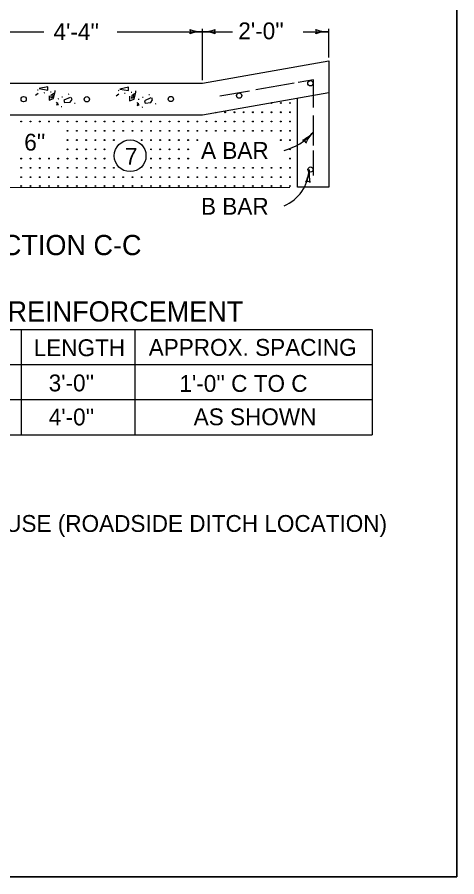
# Model space of a CAD drawing. Extents: x 1007 to 1035.5, y 1000.5 to 1021.5.
# Drawn here: x 1030.28 to 1035.5, y 1000.5 to 1010.7 of the extents above; entities that cross this region are included whole.
import ezdxf

# ---------------------------------------------------------------- set-up
doc = ezdxf.new("R2010")
doc.units = 0
for name, color, linetype in [('Level 1', 7, 'Continuous'), ('Level 10', 7, 'Continuous'), ('Level 11', 7, 'Continuous'), ('Level 2', 7, 'Continuous'), ('Level 4', 7, 'Continuous')]:
    doc.layers.add(name, color=color, linetype=linetype)

msp = doc.modelspace()

# ---------------------------------------------------------------- linework, layer by layer
at = {"layer": 'Level 1'}
for p, q in [((1032.483, 1009.954), (1032.483, 1010.565)), ((1033.983, 1010.225), (1033.983, 1010.567)), ((1029.235, 1010.531), (1030.6, 1010.531)), ((1031.468, 1010.531), (1032.482, 1010.531)), ((1032.482, 1010.531), (1032.837, 1010.531)), ((1033.676, 1010.531), (1033.976, 1010.531)), ((1032.483, 1009.921), (1033.983, 1010.186)), ((1033.983, 1010.186), (1033.983, 1008.686)), ((1029.233, 1009.921), (1032.483, 1009.921)), ((1032.483, 1009.546), (1033.982, 1009.811)), ((1033.608, 1008.686), (1033.608, 1009.745)), ((1029.989, 1009.546), (1032.483, 1009.546)), ((1028.266, 1008.682), (1033.517, 1008.686)), ((1033.983, 1008.686), (1033.608, 1008.686)), ((1026.614, 1006.998), (1034.496, 1006.998)), ((1030.328, 1006.998), (1030.328, 1005.748)), ((1031.677, 1006.998), (1031.677, 1005.748)), ((1034.496, 1006.998), (1034.496, 1005.748)), ((1026.614, 1006.581), (1034.488, 1006.581)), ((1026.614, 1006.164), (1034.488, 1006.164)), ((1026.614, 1005.748), (1034.496, 1005.748))]:
    msp.add_line(p, q, dxfattribs=at)
for points in [[(1030.531, 1009.838), (1030.522, 1009.836)], [(1030.647, 1009.877), (1030.544, 1009.855), (1030.646, 1009.837), (1030.647, 1009.878)], [(1030.66, 1009.77), (1030.66, 1009.717), (1030.713, 1009.737), (1030.733, 1009.82), (1030.731, 1009.834)], [(1031.488, 1009.833), (1031.479, 1009.831)], [(1031.605, 1009.872), (1031.501, 1009.85), (1031.603, 1009.832), (1031.605, 1009.873)], [(1031.617, 1009.765), (1031.617, 1009.712), (1031.671, 1009.732), (1031.691, 1009.815), (1031.689, 1009.829)], [(1030.5, 1009.776), (1030.533, 1009.8)], [(1030.606, 1009.804), (1030.598, 1009.802)], [(1030.685, 1009.814), (1030.676, 1009.813)], [(1030.717, 1009.798), (1030.683, 1009.773), (1030.68, 1009.746), (1030.707, 1009.755), (1030.71, 1009.775), (1030.692, 1009.791)], [(1030.771, 1009.733), (1030.763, 1009.732)], [(1030.821, 1009.756), (1030.813, 1009.755)], [(1030.911, 1009.752), (1030.835, 1009.717), (1030.843, 1009.689), (1030.91, 1009.695), (1030.933, 1009.726), (1030.923, 1009.75)], [(1030.897, 1009.788), (1030.889, 1009.787)], [(1031.457, 1009.771), (1031.49, 1009.795)], [(1031.564, 1009.799), (1031.555, 1009.797)], [(1031.642, 1009.809), (1031.634, 1009.808)], [(1031.675, 1009.793), (1031.641, 1009.768), (1031.638, 1009.741), (1031.664, 1009.75), (1031.667, 1009.77), (1031.649, 1009.786)], [(1031.729, 1009.728), (1031.72, 1009.727)], [(1031.779, 1009.751), (1031.77, 1009.75)], [(1031.869, 1009.747), (1031.793, 1009.712), (1031.8, 1009.684), (1031.868, 1009.69), (1031.89, 1009.721), (1031.88, 1009.745)], [(1031.854, 1009.783), (1031.846, 1009.782)], [(1030.76, 1009.688), (1030.747, 1009.662), (1030.773, 1009.668), (1030.75, 1009.695)], [(1030.813, 1009.639), (1030.805, 1009.638)], [(1030.97, 1009.678), (1030.962, 1009.677)], [(1031.718, 1009.683), (1031.705, 1009.657), (1031.73, 1009.663), (1031.707, 1009.69)], [(1031.771, 1009.634), (1031.762, 1009.633)], [(1031.928, 1009.673), (1031.919, 1009.672)]]:
    msp.add_lwpolyline(points, dxfattribs=at)
msp.add_circle((1031.623, 1009.058), 0.188, dxfattribs=at)
for centre, radius, start, end in [((1032.304, 1010.531), 0.0375, 318.7746, 40.8913), ((1032.482, 1011), 0.469, 251.3472, 269.9939), ((1032.304, 1010.531), 0.0375, 318.7746, 40.8913), ((1032.482, 1011), 0.469, 251.3472, 269.9939), ((1032.482, 1011), 0.469, 270, 288.6688), ((1032.482, 1011), 0.469, 270, 288.6688), ((1032.66, 1010.531), 0.0375, 138.7746, 220.8913), ((1032.66, 1010.531), 0.0375, 138.7746, 220.8913), ((1033.797, 1010.531), 0.0375, 318.7746, 40.8913), ((1033.976, 1011), 0.469, 251.3472, 269.9939), ((1032.482, 1010.063), 0.469, 90, 108.6688), ((1032.482, 1010.063), 0.469, 90, 108.6688), ((1032.482, 1010.063), 0.469, 89.9878, 90), ((1032.482, 1010.063), 0.469, 89.9878, 90), ((1032.482, 1010.063), 0.469, 71.3472, 89.9939), ((1032.482, 1011), 0.469, 269.9878, 270), ((1032.482, 1010.063), 0.469, 71.3472, 89.9939), ((1032.482, 1011), 0.469, 269.9878, 270), ((1033.976, 1010.063), 0.469, 90, 108.6688), ((1033.976, 1010.063), 0.469, 89.9878, 90), ((1033.279, 1009.782), 0.682, 284.5209, 318.9837), ((1033.456, 1009.661), 0.469, 297.3406, 315.9874), ((1034.13, 1009.009), 0.469, 135.9935, 154.6623), ((1034.13, 1009.009), 0.469, 135.9812, 135.9935), ((1033.669, 1009.207), 0.0375, 4.7681, 86.8848), ((1033.251, 1008.921), 0.499, 293.4572, 356.8614), ((1033.283, 1008.943), 0.469, 335.2187, 353.8654), ((1034.215, 1008.843), 0.469, 173.8715, 192.5403), ((1034.215, 1008.843), 0.469, 173.8593, 173.8715), ((1033.73, 1008.716), 0.0375, 42.6461, 124.7628)]:
    msp.add_arc(centre, radius, start, end, dxfattribs=at)
at = {"layer": 'Level 10'}
for p, q in [((1035.5, 1021.5), (1035.5, 1000.5)), ((1035.5, 1000.5), (1007, 1000.5))]:
    msp.add_line(p, q, dxfattribs=at)
at = {"layer": 'Level 11'}
msp.add_lwpolyline([(1007, 1000.5), (1035.5, 1000.5), (1035.5, 1021.5), (1007, 1021.5)], close=True, dxfattribs=at)
at = {"layer": 'Level 2'}
for p, q in [((1033.798, 1009.961), (1033.616, 1009.929)), ((1033.798, 1009.631), (1033.798, 1009.961)), ((1033.041, 1009.827), (1032.689, 1009.765)), ((1033.568, 1009.92), (1033.114, 1009.84)), ((1033.798, 1009.181), (1033.798, 1009.538)), ((1033.798, 1008.823), (1033.798, 1009.121))]:
    msp.add_line(p, q, dxfattribs=at)
for centre in [(1033.762, 1009.919), (1030.359, 1009.73), (1031.109, 1009.729), (1032.106, 1009.732), (1032.917, 1009.773), (1033.764, 1008.895)]:
    msp.add_circle(centre, 0.0313, dxfattribs=at)
at = {"layer": 'Level 4'}
for centre, radius in [((1033.3, 1009.685), 0.005), ((1033.3, 1009.685), 0.0025), ((1033.41, 1009.685), 0.005), ((1033.41, 1009.685), 0.0025), ((1033.52, 1009.685), 0.005), ((1033.52, 1009.685), 0.0025), ((1032.75, 1009.575), 0.005), ((1032.75, 1009.575), 0.0025), ((1032.86, 1009.575), 0.005), ((1032.86, 1009.575), 0.0025), ((1032.97, 1009.575), 0.005), ((1032.97, 1009.575), 0.0025), ((1033.08, 1009.575), 0.005), ((1033.08, 1009.575), 0.0025), ((1033.19, 1009.575), 0.005), ((1033.19, 1009.575), 0.0025), ((1033.3, 1009.575), 0.005), ((1033.3, 1009.575), 0.0025), ((1033.41, 1009.575), 0.005), ((1033.41, 1009.575), 0.0025), ((1033.52, 1009.575), 0.005), ((1033.52, 1009.575), 0.0025), ((1030.33, 1009.465), 0.005), ((1030.33, 1009.465), 0.0025), ((1030.44, 1009.465), 0.005), ((1030.44, 1009.465), 0.0025), ((1030.55, 1009.465), 0.005), ((1030.55, 1009.465), 0.0025), ((1030.66, 1009.465), 0.005), ((1030.66, 1009.465), 0.0025), ((1030.77, 1009.465), 0.005), ((1030.77, 1009.465), 0.0025), ((1030.88, 1009.465), 0.005), ((1030.88, 1009.465), 0.0025), ((1030.99, 1009.465), 0.005), ((1030.99, 1009.465), 0.0025), ((1031.1, 1009.465), 0.005), ((1031.1, 1009.465), 0.0025), ((1031.21, 1009.465), 0.005), ((1031.21, 1009.465), 0.0025), ((1031.32, 1009.465), 0.005), ((1031.32, 1009.465), 0.0025), ((1031.43, 1009.465), 0.005), ((1031.43, 1009.465), 0.0025), ((1031.54, 1009.465), 0.005), ((1031.54, 1009.465), 0.0025), ((1031.65, 1009.465), 0.005), ((1031.65, 1009.465), 0.0025), ((1031.76, 1009.465), 0.005), ((1031.76, 1009.465), 0.0025), ((1031.87, 1009.465), 0.005), ((1031.87, 1009.465), 0.0025), ((1031.98, 1009.465), 0.005), ((1031.98, 1009.465), 0.0025), ((1032.09, 1009.465), 0.005), ((1032.09, 1009.465), 0.0025), ((1032.2, 1009.465), 0.005), ((1032.2, 1009.465), 0.0025), ((1032.31, 1009.465), 0.005), ((1032.31, 1009.465), 0.0025), ((1032.42, 1009.465), 0.005), ((1032.42, 1009.465), 0.0025), ((1032.53, 1009.465), 0.005), ((1032.53, 1009.465), 0.0025), ((1032.64, 1009.465), 0.005), ((1032.64, 1009.465), 0.0025), ((1032.75, 1009.465), 0.005), ((1032.75, 1009.465), 0.0025), ((1032.86, 1009.465), 0.005), ((1032.86, 1009.465), 0.0025), ((1032.97, 1009.465), 0.005), ((1032.97, 1009.465), 0.0025), ((1033.08, 1009.465), 0.005), ((1033.08, 1009.465), 0.0025), ((1033.19, 1009.465), 0.005), ((1033.19, 1009.465), 0.0025), ((1033.3, 1009.465), 0.005), ((1033.3, 1009.465), 0.0025), ((1033.41, 1009.465), 0.005), ((1033.41, 1009.465), 0.0025), ((1033.52, 1009.465), 0.005), ((1033.52, 1009.465), 0.0025), ((1030.88, 1009.355), 0.005), ((1030.88, 1009.355), 0.0025), ((1030.99, 1009.355), 0.005), ((1030.99, 1009.355), 0.0025), ((1031.1, 1009.355), 0.005), ((1031.1, 1009.355), 0.0025), ((1031.21, 1009.355), 0.005), ((1031.21, 1009.355), 0.0025), ((1031.32, 1009.355), 0.005), ((1031.32, 1009.355), 0.0025), ((1031.43, 1009.355), 0.005), ((1031.43, 1009.355), 0.0025), ((1031.54, 1009.355), 0.005), ((1031.54, 1009.355), 0.0025), ((1031.65, 1009.355), 0.005), ((1031.65, 1009.355), 0.0025), ((1031.76, 1009.355), 0.005), ((1031.76, 1009.355), 0.0025), ((1031.87, 1009.355), 0.005), ((1031.87, 1009.355), 0.0025), ((1031.98, 1009.355), 0.005), ((1031.98, 1009.355), 0.0025), ((1032.09, 1009.355), 0.005), ((1032.09, 1009.355), 0.0025), ((1032.2, 1009.355), 0.005), ((1032.2, 1009.355), 0.0025), ((1032.31, 1009.355), 0.005), ((1032.31, 1009.355), 0.0025), ((1032.42, 1009.355), 0.005), ((1032.42, 1009.355), 0.0025), ((1032.53, 1009.355), 0.005), ((1032.53, 1009.355), 0.0025), ((1032.64, 1009.355), 0.005), ((1032.64, 1009.355), 0.0025), ((1032.75, 1009.355), 0.005), ((1032.75, 1009.355), 0.0025), ((1032.86, 1009.355), 0.005), ((1032.86, 1009.355), 0.0025), ((1032.97, 1009.355), 0.005), ((1032.97, 1009.355), 0.0025), ((1033.08, 1009.355), 0.005), ((1033.08, 1009.355), 0.0025), ((1033.19, 1009.355), 0.005), ((1033.19, 1009.355), 0.0025), ((1033.3, 1009.355), 0.005), ((1033.3, 1009.355), 0.0025), ((1033.41, 1009.355), 0.005), ((1033.41, 1009.355), 0.0025), ((1033.52, 1009.355), 0.005), ((1033.52, 1009.355), 0.0025), ((1030.88, 1009.245), 0.005), ((1030.88, 1009.245), 0.0025), ((1030.99, 1009.245), 0.005), ((1030.99, 1009.245), 0.0025), ((1031.1, 1009.245), 0.005), ((1031.1, 1009.245), 0.0025), ((1031.21, 1009.245), 0.005), ((1031.21, 1009.245), 0.0025), ((1031.32, 1009.245), 0.005), ((1031.32, 1009.245), 0.0025), ((1031.43, 1009.245), 0.005), ((1031.43, 1009.245), 0.0025), ((1031.76, 1009.245), 0.005), ((1031.76, 1009.245), 0.0025), ((1031.87, 1009.245), 0.005), ((1031.87, 1009.245), 0.0025), ((1031.98, 1009.245), 0.005), ((1031.98, 1009.245), 0.0025), ((1032.09, 1009.245), 0.005), ((1032.09, 1009.245), 0.0025), ((1032.2, 1009.245), 0.005), ((1032.2, 1009.245), 0.0025), ((1032.31, 1009.245), 0.005), ((1032.31, 1009.245), 0.0025), ((1032.42, 1009.245), 0.005), ((1032.42, 1009.245), 0.0025), ((1033.41, 1009.245), 0.005), ((1033.41, 1009.245), 0.0025), ((1033.52, 1009.245), 0.005), ((1033.52, 1009.245), 0.0025), ((1030.88, 1009.135), 0.005), ((1030.88, 1009.135), 0.0025), ((1030.99, 1009.135), 0.005), ((1030.99, 1009.135), 0.0025), ((1031.1, 1009.135), 0.005), ((1031.1, 1009.135), 0.0025), ((1031.21, 1009.135), 0.005), ((1031.21, 1009.135), 0.0025), ((1031.32, 1009.135), 0.005), ((1031.32, 1009.135), 0.0025), ((1031.87, 1009.135), 0.005), ((1031.87, 1009.135), 0.0025), ((1031.98, 1009.135), 0.005), ((1031.98, 1009.135), 0.0025), ((1032.09, 1009.135), 0.005), ((1032.09, 1009.135), 0.0025), ((1032.2, 1009.135), 0.005), ((1032.2, 1009.135), 0.0025), ((1032.31, 1009.135), 0.005), ((1032.31, 1009.135), 0.0025), ((1033.52, 1009.135), 0.005), ((1033.52, 1009.135), 0.0025), ((1030.33, 1009.025), 0.005), ((1030.33, 1009.025), 0.0025), ((1030.44, 1009.025), 0.005), ((1030.44, 1009.025), 0.0025), ((1030.55, 1009.025), 0.005), ((1030.55, 1009.025), 0.0025), ((1030.66, 1009.025), 0.005), ((1030.66, 1009.025), 0.0025), ((1030.77, 1009.025), 0.005), ((1030.77, 1009.025), 0.0025), ((1030.88, 1009.025), 0.005), ((1030.88, 1009.025), 0.0025), ((1030.99, 1009.025), 0.005), ((1030.99, 1009.025), 0.0025), ((1031.1, 1009.025), 0.005), ((1031.1, 1009.025), 0.0025), ((1031.21, 1009.025), 0.005), ((1031.21, 1009.025), 0.0025), ((1031.32, 1009.025), 0.005), ((1031.32, 1009.025), 0.0025), ((1031.87, 1009.025), 0.005), ((1031.87, 1009.025), 0.0025), ((1031.98, 1009.025), 0.005), ((1031.98, 1009.025), 0.0025), ((1032.09, 1009.025), 0.005), ((1032.09, 1009.025), 0.0025), ((1032.2, 1009.025), 0.005), ((1032.2, 1009.025), 0.0025), ((1032.31, 1009.025), 0.005), ((1032.31, 1009.025), 0.0025), ((1033.52, 1009.025), 0.005), ((1033.52, 1009.025), 0.0025), ((1030.33, 1008.915), 0.005), ((1030.33, 1008.915), 0.0025), ((1030.44, 1008.915), 0.005), ((1030.44, 1008.915), 0.0025), ((1030.55, 1008.915), 0.005), ((1030.55, 1008.915), 0.0025), ((1030.66, 1008.915), 0.005), ((1030.66, 1008.915), 0.0025), ((1030.77, 1008.915), 0.005), ((1030.77, 1008.915), 0.0025), ((1030.88, 1008.915), 0.005), ((1030.88, 1008.915), 0.0025), ((1030.99, 1008.915), 0.005), ((1030.99, 1008.915), 0.0025), ((1031.1, 1008.915), 0.005), ((1031.1, 1008.915), 0.0025), ((1031.21, 1008.915), 0.005), ((1031.21, 1008.915), 0.0025), ((1031.32, 1008.915), 0.005), ((1031.32, 1008.915), 0.0025), ((1031.43, 1008.915), 0.005), ((1031.43, 1008.915), 0.0025), ((1031.87, 1008.915), 0.005), ((1031.87, 1008.915), 0.0025), ((1031.98, 1008.915), 0.005), ((1031.98, 1008.915), 0.0025), ((1032.09, 1008.915), 0.005), ((1032.09, 1008.915), 0.0025), ((1032.2, 1008.915), 0.005), ((1032.2, 1008.915), 0.0025), ((1032.31, 1008.915), 0.005), ((1032.31, 1008.915), 0.0025), ((1032.42, 1008.915), 0.005), ((1032.42, 1008.915), 0.0025), ((1032.53, 1008.915), 0.005), ((1032.53, 1008.915), 0.0025), ((1032.64, 1008.915), 0.005), ((1032.64, 1008.915), 0.0025), ((1032.75, 1008.915), 0.005), ((1032.75, 1008.915), 0.0025), ((1032.86, 1008.915), 0.005), ((1032.86, 1008.915), 0.0025), ((1032.97, 1008.915), 0.005), ((1032.97, 1008.915), 0.0025), ((1033.08, 1008.915), 0.005), ((1033.08, 1008.915), 0.0025), ((1033.19, 1008.915), 0.005), ((1033.19, 1008.915), 0.0025), ((1033.3, 1008.915), 0.005), ((1033.3, 1008.915), 0.0025), ((1033.41, 1008.915), 0.005), ((1033.41, 1008.915), 0.0025), ((1033.52, 1008.915), 0.005), ((1033.52, 1008.915), 0.0025), ((1030.33, 1008.805), 0.005), ((1030.33, 1008.805), 0.0025), ((1030.44, 1008.805), 0.005), ((1030.44, 1008.805), 0.0025), ((1030.55, 1008.805), 0.005), ((1030.55, 1008.805), 0.0025), ((1030.66, 1008.805), 0.005), ((1030.66, 1008.805), 0.0025), ((1030.77, 1008.805), 0.005), ((1030.77, 1008.805), 0.0025), ((1030.88, 1008.805), 0.005), ((1030.88, 1008.805), 0.0025), ((1030.99, 1008.805), 0.005), ((1030.99, 1008.805), 0.0025), ((1031.1, 1008.805), 0.005), ((1031.1, 1008.805), 0.0025), ((1031.21, 1008.805), 0.005), ((1031.21, 1008.805), 0.0025), ((1031.32, 1008.805), 0.005), ((1031.32, 1008.805), 0.0025), ((1031.43, 1008.805), 0.005), ((1031.43, 1008.805), 0.0025), ((1031.54, 1008.805), 0.005), ((1031.54, 1008.805), 0.0025), ((1031.65, 1008.805), 0.005), ((1031.65, 1008.805), 0.0025), ((1031.76, 1008.805), 0.005), ((1031.76, 1008.805), 0.0025), ((1031.87, 1008.805), 0.005), ((1031.87, 1008.805), 0.0025), ((1031.98, 1008.805), 0.005), ((1031.98, 1008.805), 0.0025), ((1032.09, 1008.805), 0.005), ((1032.09, 1008.805), 0.0025), ((1032.2, 1008.805), 0.005), ((1032.2, 1008.805), 0.0025), ((1032.31, 1008.805), 0.005), ((1032.31, 1008.805), 0.0025), ((1032.42, 1008.805), 0.005), ((1032.42, 1008.805), 0.0025), ((1032.53, 1008.805), 0.005), ((1032.53, 1008.805), 0.0025), ((1032.64, 1008.805), 0.005), ((1032.64, 1008.805), 0.0025), ((1032.75, 1008.805), 0.005), ((1032.75, 1008.805), 0.0025), ((1032.86, 1008.805), 0.005), ((1032.86, 1008.805), 0.0025), ((1032.97, 1008.805), 0.005), ((1032.97, 1008.805), 0.0025), ((1033.08, 1008.805), 0.005), ((1033.08, 1008.805), 0.0025), ((1033.19, 1008.805), 0.005), ((1033.19, 1008.805), 0.0025), ((1033.3, 1008.805), 0.005), ((1033.3, 1008.805), 0.0025), ((1033.41, 1008.805), 0.005), ((1033.41, 1008.805), 0.0025), ((1033.52, 1008.805), 0.005), ((1033.52, 1008.805), 0.0025), ((1030.33, 1008.7), 0.005), ((1030.44, 1008.7), 0.005), ((1030.55, 1008.7), 0.005), ((1030.66, 1008.7), 0.005), ((1030.77, 1008.7), 0.005), ((1030.88, 1008.7), 0.005), ((1030.99, 1008.7), 0.005), ((1031.1, 1008.7), 0.005), ((1031.21, 1008.7), 0.005), ((1031.32, 1008.7), 0.005), ((1031.43, 1008.7), 0.005), ((1031.54, 1008.7), 0.005), ((1031.65, 1008.7), 0.005), ((1031.76, 1008.7), 0.005), ((1031.87, 1008.7), 0.005), ((1031.98, 1008.7), 0.005), ((1032.09, 1008.7), 0.005), ((1032.2, 1008.7), 0.005), ((1032.31, 1008.7), 0.005), ((1032.42, 1008.7), 0.005), ((1032.53, 1008.7), 0.005), ((1032.64, 1008.7), 0.005), ((1032.75, 1008.7), 0.005), ((1032.86, 1008.7), 0.005), ((1032.97, 1008.7), 0.005), ((1033.08, 1008.7), 0.005), ((1033.19, 1008.7), 0.005), ((1033.3, 1008.7), 0.005), ((1033.41, 1008.7), 0.005), ((1033.52, 1008.7), 0.005), ((1030.33, 1008.7), 0.0025), ((1030.44, 1008.7), 0.0025), ((1030.55, 1008.7), 0.0025), ((1030.66, 1008.7), 0.0025), ((1030.77, 1008.7), 0.0025), ((1030.88, 1008.7), 0.0025), ((1030.99, 1008.7), 0.0025), ((1031.1, 1008.7), 0.0025), ((1031.21, 1008.7), 0.0025), ((1031.32, 1008.7), 0.0025), ((1031.43, 1008.7), 0.0025), ((1031.54, 1008.7), 0.0025), ((1031.65, 1008.7), 0.0025), ((1031.76, 1008.7), 0.0025), ((1031.87, 1008.7), 0.0025), ((1031.98, 1008.7), 0.0025), ((1032.09, 1008.7), 0.0025), ((1032.2, 1008.7), 0.0025), ((1032.31, 1008.7), 0.0025), ((1032.42, 1008.7), 0.0025), ((1032.53, 1008.7), 0.0025), ((1032.64, 1008.7), 0.0025), ((1032.75, 1008.7), 0.0025), ((1032.86, 1008.7), 0.0025), ((1032.97, 1008.7), 0.0025), ((1033.08, 1008.7), 0.0025), ((1033.19, 1008.7), 0.0025), ((1033.3, 1008.7), 0.0025), ((1033.41, 1008.7), 0.0025), ((1033.52, 1008.7), 0.0025)]:
    msp.add_circle(centre, radius, dxfattribs=at)
for radius, start, end in [(0.005, 194.0699, 5.902), (0.0025, 198.1748, 1.7971)]:
    msp.add_arc((1032.64, 1009.575), radius, start, end, dxfattribs=at)

# ---------------------------------------------------------------- texts
at = {"layer": 'Level 1'}
for s, height, p in [("2'-0''", 0.2, (1032.907, 1010.441)), ("4'-4''", 0.2, (1030.714, 1010.432)), ("6''", 0.2, (1030.366, 1009.12)), ('A BAR', 0.2, (1032.464, 1009.022)), ('7', 0.2, (1031.561, 1008.951)), ('B BAR', 0.2, (1032.464, 1008.359)), ('SECTION C-C', 0.24, (1029.672, 1007.879)), ('BILL OF REINFORCEMENT', 0.24, (1028.883, 1007.091)), ('LENGTH', 0.2, (1030.478, 1006.68)), ('APPROX. SPACING', 0.2, (1031.843, 1006.684)), ("3'-0''", 0.2, (1030.656, 1006.262)), ("1'-0'' C TO C ", 0.2, (1032.208, 1006.256)), ("4'-0''", 0.2, (1030.657, 1005.858)), ('AS SHOWN', 0.2, (1032.377, 1005.86)), ('PRIMARY USE (ROADSIDE DITCH LOCATION)', 0.2, (1028.847, 1004.594))]:
    msp.add_text(s, height=height, dxfattribs=at).set_placement(p)

doc.saveas('drawing.dxf')
